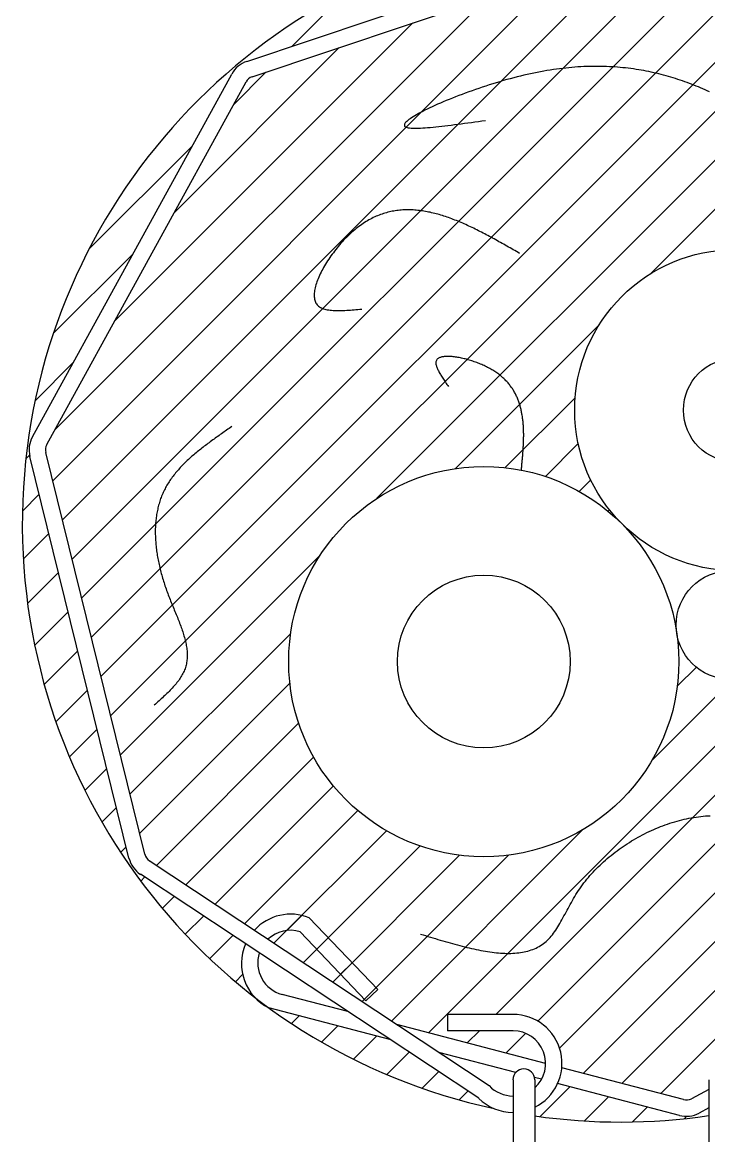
# Model space of a CAD drawing. Extents: x 443 to 1217, y -1921 to -677.
# Drawn here: x 568.25 to 580.55, y -1151.37 to -1131.43 of the extents above; entities that cross this region are included whole.
import ezdxf

# ---------------------------------------------------------------- set-up
doc = ezdxf.new("R2010")
doc.units = 0
doc.header["$MEASUREMENT"] = 0
doc.layers.get('0').update_dxf_attribs({"linetype": 'CONTINUOUS'})
doc.layers.add('3', color=8, linetype='CONTINUOUS')
doc.layers.add('5', color=7, linetype='CONTINUOUS')

msp = doc.modelspace()

# ---------------------------------------------------------------- linework, layer by layer
at = {"color": 8, "linetype": 'Continuous'}
for p, q in [((568.968, -1140.342), (579.197, -1130.114)), ((569.141, -1141.044), (579.946, -1130.239)), ((569.314, -1141.746), (580.546, -1130.514)), ((568.836, -1138.726), (576.563, -1130.999)), ((573.076, -1131.861), (574.041, -1130.896)), ((568.795, -1139.641), (577.313, -1131.123)), ((569.487, -1142.447), (580.806, -1131.128)), ((569.66, -1143.149), (581.759, -1131.05)), ((569.833, -1143.85), (582.364, -1131.32)), ((569.903, -1136.784), (575.246, -1131.441)), ((574.603, -1139.955), (582.968, -1131.59)), ((570.97, -1134.842), (573.929, -1131.883)), ((579.494, -1135.939), (583.573, -1131.861)), ((572.038, -1132.9), (572.612, -1132.325)), ((569.448, -1135.49), (571.297, -1133.64)), ((568.806, -1137.006), (570.23, -1135.582)), ((576.011, -1139.422), (578.584, -1136.849)), ((575.527, -1149.527), (588.045, -1137.008)), ((568.479, -1138.207), (569.163, -1137.524)), ((576.73, -1149.198), (588.308, -1137.62)), ((576.901, -1139.406), (578.154, -1138.154)), ((577.484, -1149.319), (588.571, -1138.232)), ((577.619, -1139.563), (578.208, -1138.974)), ((577.873, -1149.804), (588.834, -1138.843)), ((568.314, -1139.248), (568.381, -1139.18)), ((578.299, -1150.253), (589.097, -1139.455)), ((578.226, -1139.831), (578.431, -1139.626)), ((568.253, -1140.184), (568.554, -1139.882)), ((578.744, -1140.187), (578.769, -1140.163)), ((578.992, -1150.435), (589.342, -1140.085)), ((568.269, -1141.042), (568.727, -1140.584)), ((570.006, -1144.552), (573.592, -1140.966)), ((568.346, -1141.84), (568.9, -1141.285)), ((579.685, -1150.616), (588.877, -1141.424)), ((568.473, -1142.587), (569.073, -1141.987)), ((570.179, -1145.254), (573.059, -1142.374)), ((579.984, -1142.446), (579.987, -1142.442)), ((568.644, -1143.291), (569.246, -1142.689)), ((579.983, -1143.322), (580.324, -1142.981)), ((570.352, -1145.955), (573.043, -1143.264)), ((579.529, -1144.65), (580.983, -1143.196)), ((568.853, -1143.956), (569.419, -1143.39)), ((569.097, -1144.587), (569.592, -1144.092)), ((570.653, -1146.529), (573.2, -1143.982)), ((571.179, -1146.878), (573.468, -1144.588)), ((569.372, -1145.186), (569.765, -1144.793)), ((571.706, -1147.226), (573.824, -1145.107)), ((569.678, -1145.755), (569.938, -1145.495)), ((572.232, -1147.574), (574.259, -1145.547)), ((572.758, -1147.923), (574.773, -1145.908)), ((574.863, -1149.316), (578.287, -1145.892)), ((570.011, -1146.297), (570.111, -1146.197)), ((573.284, -1148.271), (575.374, -1146.182)), ((573.811, -1148.619), (576.083, -1146.347)), ((574.337, -1148.968), (576.959, -1146.346)), ((570.371, -1146.811), (570.442, -1146.74)), ((570.757, -1147.3), (570.968, -1147.088)), ((571.169, -1147.762), (571.495, -1147.437)), ((572.986, -1147.695), (573.256, -1147.424)), ((571.606, -1148.2), (572.021, -1147.785)), ((573.525, -1148.031), (573.732, -1147.824)), ((573.952, -1148.478), (574.158, -1148.272)), ((572.069, -1148.612), (572.197, -1148.483)), ((574.379, -1148.926), (574.585, -1148.719)), ((573.071, -1149.359), (573.208, -1149.222)), ((573.612, -1149.693), (573.901, -1149.403)), ((576.22, -1149.709), (576.438, -1149.49)), ((576.913, -1149.89), (577.267, -1149.536)), ((574.181, -1149.999), (574.594, -1149.585)), ((574.779, -1150.275), (575.179, -1149.875)), ((577.606, -1150.072), (577.624, -1150.054)), ((575.41, -1150.519), (575.705, -1150.223)), ((577.524, -1151.028), (578.06, -1150.492)), ((576.074, -1150.729), (576.231, -1150.572)), ((578.321, -1151.106), (578.753, -1150.674)), ((579.178, -1151.123), (579.446, -1150.855)), ((580.112, -1151.065), (580.154, -1151.022))]:
    msp.add_line(p, q, dxfattribs=at)
at = {"layer": '3', "color": 3, "linetype": 'Continuous'}
for p, q in [((572.274, -1132.131), (577.04, -1130.53)), ((572.367, -1132.408), (577.04, -1130.839)), ((568.433, -1138.853), (572.002, -1132.358)), ((568.689, -1138.993), (572.258, -1132.498)), ((570.445, -1146.33), (568.67, -1139.134)), ((570.161, -1146.4), (568.387, -1139.204)), ((576.613, -1150.474), (570.526, -1146.445)), ((576.425, -1150.7), (570.365, -1146.689)), ((573.391, -1147.466), (574.616, -1148.752)), ((573.226, -1147.717), (574.405, -1148.953)), ((574.405, -1148.953), (574.616, -1148.752)), ((574.081, -1149.148), (572.905, -1148.84)), ((574.836, -1149.648), (572.668, -1149.08)), ((577.04, -1149.198), (575.864, -1149.198)), ((575.864, -1149.198), (575.864, -1149.49)), ((577.624, -1150.076), (574.957, -1149.378)), ((577.04, -1149.49), (575.864, -1149.49)), ((577.088, -1150.238), (575.712, -1149.878)), ((580.095, -1150.723), (577.913, -1150.152)), ((577.55, -1150.359), (577.425, -1150.326)), ((577.04, -1150.367), (577.04, -1154.433)), ((577.429, -1150.367), (577.429, -1154.433)), ((580.021, -1151.006), (577.839, -1150.435)), ((580.546, -1150.542), (580.236, -1150.707)), ((580.546, -1150.367), (580.546, -1154.433)), ((580.546, -1150.873), (580.373, -1150.965))]:
    msp.add_line(p, q, dxfattribs=at)
at = {"layer": '3', "color": 3}
for p, q in [((577.114, -1132.408), (577.052, -1132.424)), ((577.175, -1132.393), (577.114, -1132.408)), ((577.236, -1132.378), (577.175, -1132.393)), ((577.296, -1132.364), (577.236, -1132.378)), ((577.356, -1132.351), (577.296, -1132.364)), ((577.415, -1132.339), (577.356, -1132.351)), ((577.474, -1132.327), (577.415, -1132.339)), ((577.533, -1132.316), (577.474, -1132.327)), ((577.591, -1132.305), (577.533, -1132.316)), ((577.648, -1132.295), (577.591, -1132.305)), ((577.706, -1132.286), (577.648, -1132.295)), ((577.763, -1132.277), (577.706, -1132.286)), ((577.818, -1132.269), (577.763, -1132.277)), ((577.875, -1132.262), (577.818, -1132.269)), ((577.931, -1132.255), (577.875, -1132.262)), ((577.985, -1132.249), (577.931, -1132.255)), ((578.041, -1132.244), (577.985, -1132.249)), ((578.094, -1132.239), (578.041, -1132.244)), ((578.149, -1132.234), (578.094, -1132.239)), ((578.202, -1132.23), (578.149, -1132.234)), ((578.255, -1132.227), (578.202, -1132.23)), ((578.308, -1132.224), (578.255, -1132.227)), ((578.36, -1132.222), (578.308, -1132.224)), ((578.412, -1132.221), (578.36, -1132.222)), ((578.465, -1132.22), (578.412, -1132.221)), ((578.516, -1132.219), (578.465, -1132.22)), ((578.567, -1132.219), (578.516, -1132.219)), ((578.617, -1132.22), (578.567, -1132.219)), ((578.667, -1132.221), (578.617, -1132.22)), ((578.717, -1132.223), (578.667, -1132.221)), ((578.766, -1132.225), (578.717, -1132.223)), ((578.817, -1132.227), (578.766, -1132.225)), ((578.866, -1132.23), (578.817, -1132.227)), ((578.914, -1132.234), (578.866, -1132.23)), ((578.962, -1132.238), (578.914, -1132.234)), ((579.009, -1132.243), (578.962, -1132.238)), ((579.057, -1132.248), (579.009, -1132.243)), ((579.105, -1132.253), (579.057, -1132.248)), ((579.152, -1132.259), (579.105, -1132.253)), ((579.199, -1132.266), (579.152, -1132.259)), ((579.245, -1132.273), (579.199, -1132.266)), ((579.292, -1132.28), (579.245, -1132.273)), ((579.338, -1132.288), (579.292, -1132.28)), ((579.382, -1132.296), (579.338, -1132.288)), ((579.428, -1132.304), (579.382, -1132.296)), ((579.473, -1132.314), (579.428, -1132.304)), ((579.517, -1132.323), (579.473, -1132.314)), ((579.562, -1132.333), (579.517, -1132.323)), ((579.607, -1132.343), (579.562, -1132.333)), ((579.65, -1132.354), (579.607, -1132.343)), ((579.694, -1132.365), (579.65, -1132.354)), ((579.738, -1132.376), (579.694, -1132.365)), ((579.781, -1132.388), (579.738, -1132.376)), ((579.824, -1132.4), (579.781, -1132.388)), ((579.866, -1132.413), (579.824, -1132.4)), ((579.909, -1132.425), (579.866, -1132.413)), ((576.429, -1132.613), (576.367, -1132.634)), ((576.49, -1132.592), (576.429, -1132.613)), ((576.553, -1132.572), (576.49, -1132.592)), ((576.615, -1132.551), (576.553, -1132.572)), ((576.677, -1132.532), (576.615, -1132.551)), ((576.74, -1132.512), (576.677, -1132.532)), ((576.804, -1132.494), (576.74, -1132.512)), ((576.866, -1132.475), (576.804, -1132.494)), ((576.928, -1132.457), (576.866, -1132.475)), ((576.991, -1132.44), (576.928, -1132.457)), ((577.052, -1132.424), (576.991, -1132.44)), ((579.951, -1132.439), (579.909, -1132.425)), ((579.993, -1132.452), (579.951, -1132.439)), ((580.035, -1132.466), (579.993, -1132.452)), ((580.076, -1132.48), (580.035, -1132.466)), ((580.118, -1132.495), (580.076, -1132.48)), ((580.159, -1132.51), (580.118, -1132.495)), ((580.2, -1132.525), (580.159, -1132.51)), ((580.24, -1132.54), (580.2, -1132.525)), ((580.281, -1132.556), (580.24, -1132.54)), ((580.322, -1132.572), (580.281, -1132.556)), ((580.361, -1132.588), (580.322, -1132.572)), ((580.401, -1132.605), (580.361, -1132.588)), ((580.442, -1132.622), (580.401, -1132.605)), ((575.899, -1132.81), (575.845, -1132.833)), ((575.955, -1132.788), (575.899, -1132.81)), ((576.011, -1132.766), (575.955, -1132.788)), ((576.068, -1132.743), (576.011, -1132.766)), ((576.127, -1132.721), (576.068, -1132.743)), ((576.186, -1132.699), (576.127, -1132.721)), ((576.246, -1132.677), (576.186, -1132.699)), ((576.306, -1132.656), (576.246, -1132.677)), ((576.367, -1132.634), (576.306, -1132.656)), ((580.481, -1132.639), (580.442, -1132.622)), ((580.52, -1132.656), (580.481, -1132.639)), ((580.559, -1132.674), (580.52, -1132.656)), ((575.462, -1133.006), (575.422, -1133.026)), ((575.504, -1132.985), (575.462, -1133.006)), ((575.548, -1132.964), (575.504, -1132.985)), ((575.594, -1132.942), (575.548, -1132.964)), ((575.641, -1132.921), (575.594, -1132.942)), ((575.69, -1132.899), (575.641, -1132.921)), ((575.74, -1132.877), (575.69, -1132.899)), ((575.792, -1132.855), (575.74, -1132.877)), ((575.845, -1132.833), (575.792, -1132.855)), ((575.137, -1133.205), (575.123, -1133.219)), ((575.155, -1133.19), (575.137, -1133.205)), ((575.175, -1133.174), (575.155, -1133.19)), ((575.197, -1133.157), (575.175, -1133.174)), ((575.222, -1133.14), (575.197, -1133.157)), ((575.251, -1133.122), (575.222, -1133.14)), ((575.28, -1133.104), (575.251, -1133.122)), ((575.312, -1133.086), (575.28, -1133.104)), ((575.347, -1133.066), (575.312, -1133.086)), ((575.383, -1133.047), (575.347, -1133.066)), ((575.422, -1133.026), (575.383, -1133.047)), ((576.358, -1133.213), (576.421, -1133.205)), ((576.421, -1133.205), (576.484, -1133.196)), ((576.484, -1133.196), (576.548, -1133.187)), ((575.096, -1133.257), (575.094, -1133.268)), ((575.094, -1133.268), (575.094, -1133.278)), ((575.094, -1133.278), (575.097, -1133.288)), ((575.102, -1133.245), (575.096, -1133.257)), ((575.097, -1133.288), (575.105, -1133.296)), ((575.111, -1133.233), (575.102, -1133.245)), ((575.105, -1133.296), (575.114, -1133.303)), ((575.123, -1133.219), (575.111, -1133.233)), ((575.114, -1133.303), (575.129, -1133.309)), ((575.129, -1133.309), (575.145, -1133.314)), ((575.145, -1133.314), (575.165, -1133.319)), ((575.165, -1133.319), (575.187, -1133.322)), ((575.187, -1133.322), (575.214, -1133.324)), ((575.214, -1133.324), (575.242, -1133.326)), ((575.242, -1133.326), (575.274, -1133.327)), ((575.274, -1133.327), (575.307, -1133.327)), ((575.307, -1133.327), (575.343, -1133.326)), ((575.343, -1133.326), (575.381, -1133.325)), ((575.381, -1133.325), (575.423, -1133.322)), ((575.423, -1133.322), (575.465, -1133.32)), ((575.465, -1133.32), (575.511, -1133.316)), ((575.511, -1133.316), (575.558, -1133.312)), ((575.558, -1133.312), (575.607, -1133.308)), ((575.607, -1133.308), (575.657, -1133.303)), ((575.657, -1133.303), (575.71, -1133.297)), ((575.71, -1133.297), (575.763, -1133.291)), ((575.763, -1133.291), (575.818, -1133.285)), ((575.818, -1133.285), (575.874, -1133.278)), ((575.874, -1133.278), (575.932, -1133.271)), ((575.932, -1133.271), (575.991, -1133.263)), ((575.991, -1133.263), (576.05, -1133.256)), ((576.05, -1133.256), (576.111, -1133.247)), ((576.111, -1133.247), (576.172, -1133.239)), ((576.172, -1133.239), (576.233, -1133.231)), ((576.233, -1133.231), (576.296, -1133.222)), ((576.296, -1133.222), (576.358, -1133.213)), ((574.931, -1134.806), (574.904, -1134.81)), ((574.958, -1134.802), (574.931, -1134.806)), ((574.985, -1134.799), (574.958, -1134.802)), ((575.011, -1134.796), (574.985, -1134.799)), ((575.038, -1134.793), (575.011, -1134.796)), ((575.065, -1134.791), (575.038, -1134.793)), ((575.092, -1134.79), (575.065, -1134.791)), ((575.119, -1134.789), (575.092, -1134.79)), ((575.146, -1134.789), (575.119, -1134.789)), ((575.173, -1134.789), (575.146, -1134.789)), ((575.199, -1134.789), (575.173, -1134.789)), ((575.227, -1134.79), (575.199, -1134.789)), ((575.254, -1134.791), (575.227, -1134.79)), ((575.281, -1134.793), (575.254, -1134.791)), ((575.308, -1134.795), (575.281, -1134.793)), ((575.336, -1134.798), (575.308, -1134.795)), ((575.363, -1134.801), (575.336, -1134.798)), ((575.39, -1134.804), (575.363, -1134.801)), ((575.417, -1134.808), (575.39, -1134.804)), ((574.408, -1135), (574.382, -1135.016)), ((574.433, -1134.984), (574.408, -1135)), ((574.459, -1134.97), (574.433, -1134.984)), ((574.486, -1134.956), (574.459, -1134.97)), ((574.511, -1134.942), (574.486, -1134.956)), ((574.537, -1134.929), (574.511, -1134.942)), ((574.563, -1134.917), (574.537, -1134.929)), ((574.589, -1134.905), (574.563, -1134.917)), ((574.615, -1134.894), (574.589, -1134.905)), ((574.641, -1134.884), (574.615, -1134.894)), ((574.668, -1134.874), (574.641, -1134.884)), ((574.694, -1134.865), (574.668, -1134.874)), ((574.72, -1134.856), (574.694, -1134.865)), ((574.746, -1134.848), (574.72, -1134.856)), ((574.772, -1134.84), (574.746, -1134.848)), ((574.798, -1134.833), (574.772, -1134.84)), ((574.825, -1134.827), (574.798, -1134.833)), ((574.852, -1134.821), (574.825, -1134.827)), ((574.878, -1134.815), (574.852, -1134.821)), ((574.904, -1134.81), (574.878, -1134.815)), ((575.445, -1134.812), (575.417, -1134.808)), ((575.472, -1134.817), (575.445, -1134.812)), ((575.5, -1134.822), (575.472, -1134.817)), ((575.528, -1134.828), (575.5, -1134.822)), ((575.555, -1134.833), (575.528, -1134.828)), ((575.582, -1134.84), (575.555, -1134.833)), ((575.61, -1134.846), (575.582, -1134.84)), ((575.638, -1134.853), (575.61, -1134.846)), ((575.665, -1134.86), (575.638, -1134.853)), ((575.693, -1134.868), (575.665, -1134.86)), ((575.72, -1134.875), (575.693, -1134.868)), ((575.749, -1134.884), (575.72, -1134.875)), ((575.776, -1134.892), (575.749, -1134.884)), ((575.803, -1134.901), (575.776, -1134.892)), ((575.832, -1134.91), (575.803, -1134.901)), ((575.86, -1134.92), (575.832, -1134.91)), ((575.887, -1134.929), (575.86, -1134.92)), ((575.915, -1134.939), (575.887, -1134.929)), ((575.943, -1134.95), (575.915, -1134.939)), ((575.971, -1134.96), (575.943, -1134.95)), ((575.999, -1134.971), (575.971, -1134.96)), ((576.027, -1134.982), (575.999, -1134.971)), ((576.055, -1134.994), (576.027, -1134.982)), ((576.083, -1135.005), (576.055, -1134.994)), ((576.111, -1135.017), (576.083, -1135.005)), ((574.154, -1135.19), (574.129, -1135.212)), ((574.179, -1135.168), (574.154, -1135.19)), ((574.204, -1135.146), (574.179, -1135.168)), ((574.23, -1135.126), (574.204, -1135.146)), ((574.255, -1135.106), (574.23, -1135.126)), ((574.281, -1135.086), (574.255, -1135.106)), ((574.306, -1135.068), (574.281, -1135.086)), ((574.331, -1135.05), (574.306, -1135.068)), ((574.357, -1135.032), (574.331, -1135.05)), ((574.382, -1135.016), (574.357, -1135.032)), ((576.139, -1135.029), (576.111, -1135.017)), ((576.167, -1135.042), (576.139, -1135.029)), ((576.196, -1135.054), (576.167, -1135.042)), ((576.223, -1135.067), (576.196, -1135.054)), ((576.251, -1135.08), (576.223, -1135.067)), ((576.279, -1135.093), (576.251, -1135.08)), ((576.308, -1135.107), (576.279, -1135.093)), ((576.336, -1135.12), (576.308, -1135.107)), ((576.364, -1135.134), (576.336, -1135.12)), ((576.392, -1135.148), (576.364, -1135.134)), ((576.42, -1135.162), (576.392, -1135.148)), ((576.448, -1135.176), (576.42, -1135.162)), ((576.477, -1135.191), (576.448, -1135.176)), ((576.505, -1135.205), (576.477, -1135.191)), ((576.533, -1135.22), (576.505, -1135.205)), ((573.958, -1135.388), (573.934, -1135.415)), ((573.982, -1135.362), (573.958, -1135.388)), ((574.006, -1135.335), (573.982, -1135.362)), ((574.03, -1135.31), (574.006, -1135.335)), ((574.055, -1135.284), (574.03, -1135.31)), ((574.079, -1135.26), (574.055, -1135.284)), ((574.104, -1135.236), (574.079, -1135.26)), ((574.129, -1135.212), (574.104, -1135.236)), ((576.562, -1135.235), (576.533, -1135.22)), ((576.59, -1135.25), (576.562, -1135.235)), ((576.618, -1135.265), (576.59, -1135.25)), ((576.647, -1135.281), (576.618, -1135.265)), ((576.675, -1135.296), (576.647, -1135.281)), ((576.703, -1135.311), (576.675, -1135.296)), ((576.732, -1135.327), (576.703, -1135.311)), ((576.76, -1135.343), (576.732, -1135.327)), ((576.788, -1135.359), (576.76, -1135.343)), ((576.817, -1135.374), (576.788, -1135.359)), ((576.845, -1135.39), (576.817, -1135.374)), ((576.873, -1135.406), (576.845, -1135.39)), ((573.8, -1135.585), (573.779, -1135.614)), ((573.822, -1135.556), (573.8, -1135.585)), ((573.844, -1135.527), (573.822, -1135.556)), ((573.866, -1135.499), (573.844, -1135.527)), ((573.888, -1135.471), (573.866, -1135.499)), ((573.911, -1135.443), (573.888, -1135.471)), ((573.934, -1135.415), (573.911, -1135.443)), ((576.902, -1135.423), (576.873, -1135.406)), ((576.93, -1135.439), (576.902, -1135.423)), ((576.958, -1135.455), (576.93, -1135.439)), ((576.987, -1135.471), (576.958, -1135.455)), ((577.016, -1135.487), (576.987, -1135.471)), ((577.045, -1135.504), (577.016, -1135.487)), ((577.073, -1135.52), (577.045, -1135.504)), ((577.101, -1135.536), (577.073, -1135.52)), ((577.13, -1135.553), (577.101, -1135.536)), ((577.158, -1135.569), (577.13, -1135.553)), ((573.665, -1135.79), (573.648, -1135.82)), ((573.682, -1135.761), (573.665, -1135.79)), ((573.701, -1135.731), (573.682, -1135.761)), ((573.719, -1135.702), (573.701, -1135.731)), ((573.739, -1135.672), (573.719, -1135.702)), ((573.759, -1135.643), (573.739, -1135.672)), ((573.779, -1135.614), (573.759, -1135.643)), ((573.56, -1135.994), (573.548, -1136.022)), ((573.573, -1135.965), (573.56, -1135.994)), ((573.587, -1135.936), (573.573, -1135.965)), ((573.601, -1135.907), (573.587, -1135.936)), ((573.616, -1135.878), (573.601, -1135.907)), ((573.631, -1135.849), (573.616, -1135.878)), ((573.648, -1135.82), (573.631, -1135.849)), ((573.496, -1136.183), (573.491, -1136.208)), ((573.503, -1136.157), (573.496, -1136.183)), ((573.509, -1136.131), (573.503, -1136.157)), ((573.518, -1136.104), (573.509, -1136.131)), ((573.528, -1136.077), (573.518, -1136.104)), ((573.537, -1136.05), (573.528, -1136.077)), ((573.548, -1136.022), (573.537, -1136.05)), ((573.48, -1136.28), (573.479, -1136.303)), ((573.479, -1136.303), (573.479, -1136.325)), ((573.479, -1136.325), (573.48, -1136.347)), ((573.482, -1136.257), (573.48, -1136.28)), ((573.48, -1136.347), (573.482, -1136.367)), ((573.485, -1136.233), (573.482, -1136.257)), ((573.482, -1136.367), (573.485, -1136.387)), ((573.491, -1136.208), (573.485, -1136.233)), ((573.485, -1136.387), (573.49, -1136.406)), ((573.49, -1136.406), (573.495, -1136.425)), ((573.495, -1136.425), (573.503, -1136.442)), ((573.503, -1136.442), (573.51, -1136.458)), ((573.51, -1136.458), (573.52, -1136.474)), ((573.52, -1136.474), (573.531, -1136.488)), ((573.531, -1136.488), (573.544, -1136.502)), ((573.544, -1136.502), (573.557, -1136.514)), ((573.557, -1136.514), (573.572, -1136.526)), ((573.572, -1136.526), (573.589, -1136.536)), ((573.589, -1136.536), (573.607, -1136.545)), ((573.607, -1136.545), (573.626, -1136.553)), ((573.626, -1136.553), (573.646, -1136.561)), ((573.646, -1136.561), (573.668, -1136.567)), ((573.668, -1136.567), (573.69, -1136.573)), ((573.69, -1136.573), (573.714, -1136.578)), ((573.714, -1136.578), (573.739, -1136.582)), ((573.739, -1136.582), (573.764, -1136.586)), ((573.764, -1136.586), (573.79, -1136.588)), ((573.79, -1136.588), (573.818, -1136.59)), ((573.818, -1136.59), (573.846, -1136.592)), ((573.846, -1136.592), (573.875, -1136.593)), ((573.875, -1136.593), (573.905, -1136.593)), ((573.905, -1136.593), (573.935, -1136.593)), ((573.935, -1136.593), (573.966, -1136.592)), ((573.966, -1136.592), (573.997, -1136.591)), ((573.997, -1136.591), (574.029, -1136.59)), ((574.029, -1136.59), (574.062, -1136.588)), ((574.062, -1136.588), (574.094, -1136.586)), ((574.094, -1136.586), (574.127, -1136.584)), ((574.127, -1136.584), (574.161, -1136.581)), ((574.161, -1136.581), (574.194, -1136.579)), ((574.194, -1136.579), (574.227, -1136.576)), ((574.227, -1136.576), (574.262, -1136.573)), ((574.262, -1136.573), (574.296, -1136.57)), ((574.296, -1136.57), (574.33, -1136.567)), ((575.659, -1137.52), (575.658, -1137.531)), ((575.658, -1137.531), (575.659, -1137.543)), ((575.66, -1137.51), (575.659, -1137.52)), ((575.659, -1137.543), (575.66, -1137.555)), ((575.663, -1137.5), (575.66, -1137.51)), ((575.66, -1137.555), (575.664, -1137.568)), ((575.667, -1137.49), (575.663, -1137.5)), ((575.664, -1137.568), (575.667, -1137.581)), ((575.671, -1137.481), (575.667, -1137.49)), ((575.667, -1137.581), (575.67, -1137.595)), ((575.67, -1137.595), (575.676, -1137.609)), ((575.677, -1137.473), (575.671, -1137.481)), ((575.683, -1137.466), (575.677, -1137.473)), ((575.69, -1137.459), (575.683, -1137.466)), ((575.699, -1137.452), (575.69, -1137.459)), ((575.707, -1137.446), (575.699, -1137.452)), ((575.718, -1137.44), (575.707, -1137.446)), ((575.728, -1137.436), (575.718, -1137.44)), ((575.74, -1137.431), (575.728, -1137.436)), ((575.753, -1137.427), (575.74, -1137.431)), ((575.766, -1137.424), (575.753, -1137.427)), ((575.779, -1137.421), (575.766, -1137.424)), ((575.795, -1137.419), (575.779, -1137.421)), ((575.809, -1137.417), (575.795, -1137.419)), ((575.825, -1137.415), (575.809, -1137.417)), ((575.841, -1137.414), (575.825, -1137.415)), ((575.859, -1137.414), (575.841, -1137.414)), ((575.876, -1137.413), (575.859, -1137.414)), ((575.894, -1137.414), (575.876, -1137.413)), ((575.912, -1137.415), (575.894, -1137.414)), ((575.932, -1137.416), (575.912, -1137.415)), ((575.951, -1137.417), (575.932, -1137.416)), ((575.971, -1137.419), (575.951, -1137.417)), ((575.991, -1137.422), (575.971, -1137.419)), ((576.011, -1137.425), (575.991, -1137.422)), ((576.032, -1137.428), (576.011, -1137.425)), ((576.054, -1137.431), (576.032, -1137.428)), ((576.076, -1137.435), (576.054, -1137.431)), ((576.097, -1137.44), (576.076, -1137.435)), ((576.119, -1137.444), (576.097, -1137.44)), ((576.141, -1137.449), (576.119, -1137.444)), ((576.164, -1137.455), (576.141, -1137.449)), ((576.186, -1137.46), (576.164, -1137.455)), ((576.209, -1137.466), (576.186, -1137.46)), ((576.232, -1137.473), (576.209, -1137.466)), ((576.254, -1137.479), (576.232, -1137.473)), ((576.277, -1137.486), (576.254, -1137.479)), ((576.3, -1137.493), (576.277, -1137.486)), ((576.323, -1137.501), (576.3, -1137.493)), ((576.346, -1137.508), (576.323, -1137.501)), ((576.368, -1137.516), (576.346, -1137.508)), ((576.391, -1137.525), (576.368, -1137.516)), ((576.414, -1137.533), (576.391, -1137.525)), ((576.435, -1137.542), (576.414, -1137.533)), ((576.457, -1137.551), (576.435, -1137.542)), ((576.479, -1137.56), (576.457, -1137.551)), ((576.501, -1137.57), (576.479, -1137.56)), ((576.523, -1137.579), (576.501, -1137.57)), ((576.543, -1137.589), (576.523, -1137.579)), ((576.564, -1137.599), (576.543, -1137.589)), ((575.676, -1137.609), (575.681, -1137.623)), ((575.681, -1137.623), (575.688, -1137.638)), ((575.688, -1137.638), (575.695, -1137.654)), ((575.695, -1137.654), (575.703, -1137.669)), ((575.703, -1137.669), (575.711, -1137.685)), ((575.711, -1137.685), (575.719, -1137.702)), ((575.719, -1137.702), (575.729, -1137.718)), ((575.729, -1137.718), (575.739, -1137.735)), ((575.739, -1137.735), (575.75, -1137.752)), ((575.75, -1137.752), (575.761, -1137.77)), ((575.761, -1137.77), (575.772, -1137.787)), ((575.772, -1137.787), (575.783, -1137.805)), ((576.585, -1137.61), (576.564, -1137.599)), ((576.604, -1137.62), (576.585, -1137.61)), ((576.624, -1137.631), (576.604, -1137.62)), ((576.643, -1137.641), (576.624, -1137.631)), ((576.662, -1137.652), (576.643, -1137.641)), ((576.681, -1137.663), (576.662, -1137.652)), ((576.699, -1137.675), (576.681, -1137.663)), ((576.717, -1137.686), (576.699, -1137.675)), ((576.734, -1137.698), (576.717, -1137.686)), ((576.751, -1137.71), (576.734, -1137.698)), ((576.768, -1137.721), (576.751, -1137.71)), ((576.784, -1137.734), (576.768, -1137.721)), ((576.799, -1137.746), (576.784, -1137.734)), ((576.816, -1137.758), (576.799, -1137.746)), ((576.831, -1137.771), (576.816, -1137.758)), ((576.845, -1137.783), (576.831, -1137.771)), ((576.859, -1137.796), (576.845, -1137.783)), ((576.873, -1137.809), (576.859, -1137.796)), ((575.783, -1137.805), (575.795, -1137.823)), ((575.795, -1137.823), (575.807, -1137.841)), ((575.807, -1137.841), (575.818, -1137.859)), ((575.818, -1137.859), (575.832, -1137.878)), ((575.832, -1137.878), (575.845, -1137.896)), ((575.845, -1137.896), (575.857, -1137.915)), ((575.857, -1137.915), (575.87, -1137.933)), ((575.87, -1137.933), (575.883, -1137.952)), ((576.888, -1137.822), (576.873, -1137.809)), ((576.901, -1137.836), (576.888, -1137.822)), ((576.914, -1137.849), (576.901, -1137.836)), ((576.927, -1137.863), (576.914, -1137.849)), ((576.94, -1137.877), (576.927, -1137.863)), ((576.952, -1137.89), (576.94, -1137.877)), ((576.964, -1137.904), (576.952, -1137.89)), ((576.975, -1137.919), (576.964, -1137.904)), ((576.986, -1137.933), (576.975, -1137.919)), ((576.997, -1137.947), (576.986, -1137.933)), ((577.007, -1137.962), (576.997, -1137.947)), ((577.017, -1137.976), (577.007, -1137.962)), ((577.028, -1137.991), (577.017, -1137.976)), ((577.038, -1138.006), (577.028, -1137.991)), ((577.047, -1138.021), (577.038, -1138.006)), ((577.057, -1138.036), (577.047, -1138.021)), ((577.065, -1138.052), (577.057, -1138.036)), ((577.073, -1138.067), (577.065, -1138.052)), ((577.082, -1138.083), (577.073, -1138.067)), ((577.089, -1138.098), (577.082, -1138.083)), ((577.098, -1138.114), (577.089, -1138.098)), ((577.104, -1138.13), (577.098, -1138.114)), ((577.112, -1138.146), (577.104, -1138.13)), ((577.119, -1138.162), (577.112, -1138.146)), ((577.126, -1138.178), (577.119, -1138.162)), ((577.133, -1138.195), (577.126, -1138.178)), ((577.138, -1138.211), (577.133, -1138.195)), ((577.145, -1138.228), (577.138, -1138.211)), ((577.15, -1138.244), (577.145, -1138.228)), ((577.156, -1138.261), (577.15, -1138.244)), ((577.161, -1138.278), (577.156, -1138.261)), ((577.167, -1138.295), (577.161, -1138.278)), ((577.171, -1138.312), (577.167, -1138.295)), ((577.175, -1138.329), (577.171, -1138.312)), ((577.18, -1138.346), (577.175, -1138.329)), ((577.184, -1138.363), (577.18, -1138.346)), ((577.188, -1138.381), (577.184, -1138.363)), ((577.192, -1138.398), (577.188, -1138.381)), ((577.195, -1138.416), (577.192, -1138.398)), ((577.199, -1138.434), (577.195, -1138.416)), ((577.201, -1138.451), (577.199, -1138.434)), ((577.205, -1138.469), (577.201, -1138.451)), ((577.208, -1138.487), (577.205, -1138.469)), ((577.21, -1138.505), (577.208, -1138.487)), ((577.212, -1138.523), (577.21, -1138.505)), ((577.215, -1138.541), (577.212, -1138.523)), ((577.217, -1138.559), (577.215, -1138.541)), ((577.219, -1138.578), (577.217, -1138.559)), ((577.221, -1138.596), (577.219, -1138.578)), ((571.842, -1138.783), (571.819, -1138.798)), ((571.865, -1138.767), (571.842, -1138.783)), ((571.887, -1138.751), (571.865, -1138.767)), ((571.91, -1138.735), (571.887, -1138.751)), ((571.933, -1138.719), (571.91, -1138.735)), ((571.955, -1138.704), (571.933, -1138.719)), ((571.978, -1138.688), (571.955, -1138.704)), ((572.001, -1138.672), (571.978, -1138.688)), ((577.222, -1138.615), (577.221, -1138.596)), ((577.224, -1138.633), (577.222, -1138.615)), ((577.225, -1138.652), (577.224, -1138.633)), ((577.227, -1138.67), (577.225, -1138.652)), ((577.228, -1138.689), (577.227, -1138.67)), ((577.228, -1138.708), (577.228, -1138.689)), ((577.229, -1138.726), (577.228, -1138.708)), ((577.23, -1138.745), (577.229, -1138.726)), ((577.23, -1138.764), (577.23, -1138.745)), ((577.23, -1138.783), (577.23, -1138.764)), ((577.231, -1138.802), (577.23, -1138.783)), ((571.553, -1138.991), (571.531, -1139.008)), ((571.574, -1138.975), (571.553, -1138.991)), ((571.597, -1138.959), (571.574, -1138.975)), ((571.618, -1138.942), (571.597, -1138.959)), ((571.64, -1138.926), (571.618, -1138.942)), ((571.662, -1138.91), (571.64, -1138.926)), ((571.685, -1138.894), (571.662, -1138.91)), ((571.707, -1138.878), (571.685, -1138.894)), ((571.729, -1138.862), (571.707, -1138.878)), ((571.751, -1138.846), (571.729, -1138.862)), ((571.774, -1138.83), (571.751, -1138.846)), ((571.796, -1138.814), (571.774, -1138.83)), ((571.819, -1138.798), (571.796, -1138.814)), ((577.227, -1138.995), (577.228, -1138.976)), ((577.228, -1138.956), (577.229, -1138.937)), ((577.228, -1138.976), (577.228, -1138.956)), ((577.229, -1138.918), (577.23, -1138.898)), ((577.229, -1138.937), (577.229, -1138.918)), ((577.23, -1138.86), (577.231, -1138.841)), ((577.23, -1138.879), (577.23, -1138.86)), ((577.23, -1138.898), (577.23, -1138.879)), ((577.231, -1138.821), (577.231, -1138.802)), ((577.231, -1138.841), (577.231, -1138.821)), ((571.302, -1139.192), (571.283, -1139.209)), ((571.323, -1139.175), (571.302, -1139.192)), ((571.343, -1139.158), (571.323, -1139.175)), ((571.363, -1139.141), (571.343, -1139.158)), ((571.383, -1139.124), (571.363, -1139.141)), ((571.404, -1139.107), (571.383, -1139.124)), ((571.424, -1139.09), (571.404, -1139.107)), ((571.446, -1139.074), (571.424, -1139.09)), ((571.467, -1139.057), (571.446, -1139.074)), ((571.488, -1139.04), (571.467, -1139.057)), ((571.509, -1139.024), (571.488, -1139.04)), ((571.531, -1139.008), (571.509, -1139.024)), ((577.212, -1139.212), (577.213, -1139.192)), ((577.213, -1139.192), (577.216, -1139.172)), ((577.216, -1139.172), (577.217, -1139.152)), ((577.217, -1139.152), (577.218, -1139.133)), ((577.218, -1139.133), (577.22, -1139.113)), ((577.22, -1139.113), (577.221, -1139.093)), ((577.221, -1139.093), (577.222, -1139.074)), ((577.222, -1139.074), (577.223, -1139.054)), ((577.223, -1139.054), (577.224, -1139.034)), ((577.224, -1139.034), (577.225, -1139.015)), ((577.225, -1139.015), (577.227, -1138.995)), ((571.097, -1139.388), (571.08, -1139.406)), ((571.115, -1139.369), (571.097, -1139.388)), ((571.132, -1139.351), (571.115, -1139.369)), ((571.151, -1139.333), (571.132, -1139.351)), ((571.168, -1139.315), (571.151, -1139.333)), ((571.187, -1139.297), (571.168, -1139.315)), ((571.206, -1139.279), (571.187, -1139.297)), ((571.225, -1139.262), (571.206, -1139.279)), ((571.244, -1139.244), (571.225, -1139.262)), ((571.263, -1139.227), (571.244, -1139.244)), ((571.283, -1139.209), (571.263, -1139.227)), ((577.195, -1139.411), (577.196, -1139.391)), ((577.196, -1139.391), (577.198, -1139.371)), ((577.198, -1139.371), (577.2, -1139.351)), ((577.2, -1139.351), (577.201, -1139.331)), ((577.201, -1139.331), (577.204, -1139.311)), ((577.204, -1139.311), (577.206, -1139.291)), ((577.206, -1139.291), (577.207, -1139.271)), ((577.207, -1139.271), (577.209, -1139.252)), ((577.209, -1139.252), (577.21, -1139.232)), ((577.21, -1139.232), (577.212, -1139.212)), ((570.936, -1139.578), (570.922, -1139.598)), ((570.951, -1139.559), (570.936, -1139.578)), ((570.967, -1139.539), (570.951, -1139.559)), ((570.982, -1139.52), (570.967, -1139.539)), ((570.997, -1139.5), (570.982, -1139.52)), ((571.013, -1139.481), (570.997, -1139.5)), ((571.03, -1139.462), (571.013, -1139.481)), ((571.046, -1139.444), (571.03, -1139.462)), ((571.062, -1139.425), (571.046, -1139.444)), ((571.08, -1139.406), (571.062, -1139.425)), ((577.191, -1139.451), (577.193, -1139.431)), ((577.193, -1139.431), (577.195, -1139.411)), ((570.807, -1139.784), (570.795, -1139.806)), ((570.818, -1139.763), (570.807, -1139.784)), ((570.83, -1139.742), (570.818, -1139.763)), ((570.842, -1139.721), (570.83, -1139.742)), ((570.854, -1139.7), (570.842, -1139.721)), ((570.867, -1139.679), (570.854, -1139.7)), ((570.88, -1139.659), (570.867, -1139.679)), ((570.895, -1139.638), (570.88, -1139.659)), ((570.908, -1139.618), (570.895, -1139.638)), ((570.922, -1139.598), (570.908, -1139.618)), ((570.721, -1139.984), (570.714, -1140.007)), ((570.729, -1139.961), (570.721, -1139.984)), ((570.738, -1139.939), (570.729, -1139.961)), ((570.746, -1139.916), (570.738, -1139.939)), ((570.755, -1139.893), (570.746, -1139.916)), ((570.765, -1139.871), (570.755, -1139.893)), ((570.775, -1139.849), (570.765, -1139.871)), ((570.786, -1139.827), (570.775, -1139.849)), ((570.795, -1139.806), (570.786, -1139.827)), ((570.67, -1140.173), (570.666, -1140.198)), ((570.676, -1140.149), (570.67, -1140.173)), ((570.681, -1140.125), (570.676, -1140.149)), ((570.687, -1140.101), (570.681, -1140.125)), ((570.693, -1140.078), (570.687, -1140.101)), ((570.7, -1140.054), (570.693, -1140.078)), ((570.706, -1140.031), (570.7, -1140.054)), ((570.714, -1140.007), (570.706, -1140.031)), ((570.641, -1140.372), (570.639, -1140.397)), ((570.644, -1140.346), (570.641, -1140.372)), ((570.646, -1140.321), (570.644, -1140.346)), ((570.649, -1140.296), (570.646, -1140.321)), ((570.653, -1140.272), (570.649, -1140.296)), ((570.657, -1140.247), (570.653, -1140.272)), ((570.661, -1140.222), (570.657, -1140.247)), ((570.666, -1140.198), (570.661, -1140.222)), ((570.634, -1140.474), (570.633, -1140.499)), ((570.633, -1140.499), (570.633, -1140.525)), ((570.633, -1140.525), (570.633, -1140.551)), ((570.633, -1140.551), (570.633, -1140.577)), ((570.633, -1140.577), (570.633, -1140.603)), ((570.635, -1140.448), (570.634, -1140.474)), ((570.637, -1140.422), (570.635, -1140.448)), ((570.639, -1140.397), (570.637, -1140.422)), ((570.633, -1140.603), (570.634, -1140.629)), ((570.634, -1140.629), (570.634, -1140.656)), ((570.634, -1140.656), (570.636, -1140.682)), ((570.636, -1140.682), (570.637, -1140.709)), ((570.637, -1140.709), (570.64, -1140.735)), ((570.64, -1140.735), (570.642, -1140.762)), ((570.642, -1140.762), (570.644, -1140.788)), ((570.644, -1140.788), (570.646, -1140.815)), ((570.646, -1140.815), (570.649, -1140.842)), ((570.649, -1140.842), (570.653, -1140.869)), ((570.653, -1140.869), (570.656, -1140.896)), ((570.656, -1140.896), (570.66, -1140.923)), ((570.66, -1140.923), (570.664, -1140.95)), ((570.664, -1140.95), (570.668, -1140.977)), ((570.668, -1140.977), (570.672, -1141.004)), ((570.672, -1141.004), (570.678, -1141.031)), ((570.678, -1141.031), (570.683, -1141.058)), ((570.683, -1141.058), (570.689, -1141.085)), ((570.689, -1141.085), (570.694, -1141.112)), ((570.694, -1141.112), (570.7, -1141.14)), ((570.7, -1141.14), (570.706, -1141.167)), ((570.706, -1141.167), (570.712, -1141.194)), ((570.712, -1141.194), (570.719, -1141.222)), ((570.719, -1141.222), (570.726, -1141.249)), ((570.726, -1141.249), (570.732, -1141.276)), ((570.732, -1141.276), (570.74, -1141.303)), ((570.74, -1141.303), (570.748, -1141.331)), ((570.748, -1141.331), (570.755, -1141.358)), ((570.755, -1141.358), (570.763, -1141.386)), ((570.763, -1141.386), (570.772, -1141.413)), ((570.772, -1141.413), (570.78, -1141.44)), ((570.78, -1141.44), (570.789, -1141.468)), ((570.789, -1141.468), (570.798, -1141.495)), ((570.798, -1141.495), (570.806, -1141.522)), ((570.806, -1141.522), (570.816, -1141.549)), ((570.816, -1141.549), (570.825, -1141.577)), ((570.825, -1141.577), (570.835, -1141.604)), ((570.835, -1141.604), (570.845, -1141.631)), ((570.845, -1141.631), (570.855, -1141.658)), ((570.855, -1141.658), (570.865, -1141.685)), ((570.865, -1141.685), (570.876, -1141.712)), ((570.876, -1141.712), (570.886, -1141.739)), ((570.886, -1141.739), (570.897, -1141.766)), ((570.897, -1141.766), (570.908, -1141.793)), ((570.908, -1141.793), (570.919, -1141.82)), ((570.919, -1141.82), (570.93, -1141.847)), ((570.93, -1141.847), (570.94, -1141.874)), ((570.94, -1141.874), (570.951, -1141.901)), ((570.951, -1141.901), (570.962, -1141.927)), ((570.962, -1141.927), (570.973, -1141.954)), ((570.973, -1141.954), (570.984, -1141.981)), ((570.984, -1141.981), (570.995, -1142.007)), ((570.995, -1142.007), (571.006, -1142.033)), ((571.006, -1142.033), (571.017, -1142.06)), ((571.017, -1142.06), (571.028, -1142.086)), ((571.028, -1142.086), (571.037, -1142.112)), ((571.037, -1142.112), (571.048, -1142.138)), ((571.048, -1142.138), (571.058, -1142.164)), ((571.058, -1142.164), (571.068, -1142.19)), ((571.068, -1142.19), (571.078, -1142.216)), ((571.078, -1142.216), (571.088, -1142.242)), ((571.088, -1142.242), (571.097, -1142.268)), ((571.097, -1142.268), (571.106, -1142.293)), ((571.106, -1142.293), (571.115, -1142.319)), ((571.115, -1142.319), (571.124, -1142.344)), ((571.124, -1142.344), (571.131, -1142.37)), ((571.131, -1142.37), (571.139, -1142.395)), ((571.139, -1142.395), (571.146, -1142.42)), ((571.146, -1142.42), (571.154, -1142.445)), ((571.154, -1142.445), (571.161, -1142.47)), ((571.161, -1142.47), (571.167, -1142.495)), ((571.167, -1142.495), (571.173, -1142.519)), ((571.173, -1142.519), (571.178, -1142.544)), ((571.178, -1142.544), (571.183, -1142.568)), ((571.183, -1142.568), (571.188, -1142.593)), ((571.188, -1142.593), (571.192, -1142.617)), ((571.192, -1142.617), (571.195, -1142.641)), ((571.195, -1142.641), (571.199, -1142.665)), ((571.199, -1142.665), (571.201, -1142.689)), ((571.201, -1142.689), (571.202, -1142.712)), ((571.202, -1142.712), (571.203, -1142.736)), ((571.203, -1142.736), (571.204, -1142.759)), ((571.204, -1142.782), (571.203, -1142.805)), ((571.204, -1142.759), (571.204, -1142.782)), ((571.179, -1142.963), (571.173, -1142.985)), ((571.185, -1142.941), (571.179, -1142.963)), ((571.19, -1142.919), (571.185, -1142.941)), ((571.194, -1142.896), (571.19, -1142.919)), ((571.198, -1142.874), (571.194, -1142.896)), ((571.2, -1142.851), (571.198, -1142.874)), ((571.202, -1142.828), (571.2, -1142.851)), ((571.203, -1142.805), (571.202, -1142.828)), ((571.079, -1143.174), (571.066, -1143.195)), ((571.092, -1143.154), (571.079, -1143.174)), ((571.105, -1143.133), (571.092, -1143.154)), ((571.117, -1143.112), (571.105, -1143.133)), ((571.128, -1143.091), (571.117, -1143.112)), ((571.139, -1143.07), (571.128, -1143.091)), ((571.149, -1143.049), (571.139, -1143.07)), ((571.157, -1143.028), (571.149, -1143.049)), ((571.165, -1143.006), (571.157, -1143.028)), ((571.173, -1142.985), (571.165, -1143.006)), ((570.919, -1143.373), (570.9, -1143.392)), ((570.936, -1143.354), (570.919, -1143.373)), ((570.955, -1143.334), (570.936, -1143.354)), ((570.971, -1143.314), (570.955, -1143.334)), ((570.988, -1143.295), (570.971, -1143.314)), ((571.005, -1143.275), (570.988, -1143.295)), ((571.021, -1143.255), (571.005, -1143.275)), ((571.036, -1143.235), (571.021, -1143.255)), ((571.052, -1143.215), (571.036, -1143.235)), ((571.066, -1143.195), (571.052, -1143.215)), ((570.72, -1143.564), (570.7, -1143.583)), ((570.741, -1143.545), (570.72, -1143.564)), ((570.762, -1143.526), (570.741, -1143.545)), ((570.782, -1143.507), (570.762, -1143.526)), ((570.802, -1143.488), (570.782, -1143.507)), ((570.823, -1143.469), (570.802, -1143.488)), ((570.842, -1143.45), (570.823, -1143.469)), ((570.862, -1143.431), (570.842, -1143.45)), ((570.88, -1143.412), (570.862, -1143.431)), ((570.9, -1143.392), (570.88, -1143.412)), ((570.636, -1143.64), (570.615, -1143.659)), ((570.657, -1143.621), (570.636, -1143.64)), ((570.679, -1143.602), (570.657, -1143.621)), ((570.7, -1143.583), (570.679, -1143.602)), ((579.809, -1145.788), (579.851, -1145.774)), ((579.851, -1145.774), (579.893, -1145.761)), ((579.893, -1145.761), (579.936, -1145.748)), ((579.936, -1145.748), (579.978, -1145.736)), ((579.978, -1145.736), (580.021, -1145.724)), ((580.021, -1145.724), (580.063, -1145.713)), ((580.063, -1145.713), (580.106, -1145.703)), ((580.106, -1145.703), (580.148, -1145.694)), ((580.148, -1145.694), (580.191, -1145.685)), ((580.191, -1145.685), (580.233, -1145.677)), ((580.233, -1145.677), (580.276, -1145.67)), ((580.276, -1145.67), (580.318, -1145.663)), ((580.318, -1145.663), (580.361, -1145.657)), ((580.361, -1145.657), (580.403, -1145.652)), ((580.403, -1145.652), (580.446, -1145.648)), ((580.446, -1145.648), (580.488, -1145.644)), ((580.488, -1145.644), (580.531, -1145.641)), ((580.531, -1145.641), (580.573, -1145.639)), ((579.358, -1145.982), (579.397, -1145.962)), ((579.397, -1145.962), (579.438, -1145.942)), ((579.438, -1145.942), (579.478, -1145.922)), ((579.478, -1145.922), (579.52, -1145.903)), ((579.52, -1145.903), (579.56, -1145.885)), ((579.56, -1145.885), (579.601, -1145.867)), ((579.601, -1145.867), (579.643, -1145.85)), ((579.643, -1145.85), (579.684, -1145.834)), ((579.684, -1145.834), (579.726, -1145.818)), ((579.726, -1145.818), (579.767, -1145.803)), ((579.767, -1145.803), (579.809, -1145.788)), ((579.012, -1146.19), (579.049, -1146.165)), ((579.049, -1146.165), (579.086, -1146.14)), ((579.086, -1146.14), (579.124, -1146.116)), ((579.124, -1146.116), (579.162, -1146.092)), ((579.162, -1146.092), (579.201, -1146.069)), ((579.201, -1146.069), (579.239, -1146.047)), ((579.239, -1146.047), (579.279, -1146.025)), ((579.279, -1146.025), (579.318, -1146.003)), ((579.318, -1146.003), (579.358, -1145.982)), ((578.763, -1146.377), (578.797, -1146.349)), ((578.797, -1146.349), (578.832, -1146.322)), ((578.832, -1146.322), (578.867, -1146.294)), ((578.867, -1146.294), (578.903, -1146.267)), ((578.903, -1146.267), (578.939, -1146.241)), ((578.939, -1146.241), (578.975, -1146.215)), ((578.975, -1146.215), (579.012, -1146.19)), ((578.537, -1146.585), (578.567, -1146.555)), ((578.567, -1146.555), (578.599, -1146.524)), ((578.599, -1146.524), (578.63, -1146.494)), ((578.63, -1146.494), (578.663, -1146.464)), ((578.663, -1146.464), (578.696, -1146.435)), ((578.696, -1146.435), (578.728, -1146.406)), ((578.728, -1146.406), (578.763, -1146.377)), ((578.363, -1146.778), (578.39, -1146.745)), ((578.39, -1146.745), (578.419, -1146.712)), ((578.419, -1146.712), (578.447, -1146.68)), ((578.447, -1146.68), (578.477, -1146.648)), ((578.477, -1146.648), (578.506, -1146.617)), ((578.506, -1146.617), (578.537, -1146.585)), ((578.213, -1146.981), (578.236, -1146.946)), ((578.236, -1146.946), (578.261, -1146.912)), ((578.261, -1146.912), (578.285, -1146.878)), ((578.285, -1146.878), (578.311, -1146.844)), ((578.311, -1146.844), (578.337, -1146.811)), ((578.337, -1146.811), (578.363, -1146.778)), ((578.085, -1147.192), (578.105, -1147.157)), ((578.105, -1147.157), (578.126, -1147.121)), ((578.126, -1147.121), (578.146, -1147.086)), ((578.146, -1147.086), (578.168, -1147.051)), ((578.168, -1147.051), (578.19, -1147.016)), ((578.19, -1147.016), (578.213, -1146.981)), ((577.972, -1147.401), (577.991, -1147.367)), ((577.991, -1147.367), (578.009, -1147.333)), ((578.009, -1147.333), (578.028, -1147.298)), ((578.028, -1147.298), (578.046, -1147.263)), ((578.046, -1147.263), (578.066, -1147.227)), ((578.066, -1147.227), (578.085, -1147.192)), ((577.862, -1147.598), (577.88, -1147.567)), ((577.88, -1147.567), (577.899, -1147.535)), ((577.899, -1147.535), (577.917, -1147.502)), ((577.917, -1147.502), (577.935, -1147.469)), ((577.935, -1147.469), (577.953, -1147.435)), ((577.953, -1147.435), (577.972, -1147.401)), ((575.384, -1147.759), (575.428, -1147.773)), ((577.745, -1147.771), (577.766, -1147.745)), ((577.766, -1147.745), (577.786, -1147.717)), ((577.786, -1147.717), (577.805, -1147.689)), ((577.805, -1147.689), (577.825, -1147.659)), ((577.825, -1147.659), (577.843, -1147.629)), ((577.843, -1147.629), (577.862, -1147.598)), ((575.428, -1147.773), (575.472, -1147.786)), ((575.472, -1147.786), (575.517, -1147.8)), ((575.517, -1147.8), (575.561, -1147.814)), ((575.561, -1147.814), (575.605, -1147.827)), ((575.605, -1147.827), (575.65, -1147.84)), ((575.65, -1147.84), (575.694, -1147.854)), ((575.694, -1147.854), (575.738, -1147.867)), ((575.738, -1147.867), (575.781, -1147.88)), ((575.781, -1147.88), (575.826, -1147.893)), ((575.826, -1147.893), (575.87, -1147.905)), ((575.87, -1147.905), (575.913, -1147.918)), ((575.913, -1147.918), (575.957, -1147.93)), ((575.957, -1147.93), (576, -1147.942)), ((576, -1147.942), (576.043, -1147.954)), ((576.043, -1147.954), (576.087, -1147.965)), ((576.087, -1147.965), (576.129, -1147.976)), ((577.508, -1147.98), (577.535, -1147.964)), ((577.535, -1147.964), (577.561, -1147.947)), ((577.561, -1147.947), (577.586, -1147.929)), ((577.586, -1147.929), (577.611, -1147.91)), ((577.611, -1147.91), (577.635, -1147.89)), ((577.635, -1147.89), (577.658, -1147.868)), ((577.658, -1147.868), (577.681, -1147.846)), ((577.681, -1147.846), (577.703, -1147.822)), ((577.703, -1147.822), (577.725, -1147.797)), ((577.725, -1147.797), (577.745, -1147.771)), ((576.129, -1147.976), (576.172, -1147.987)), ((576.172, -1147.987), (576.214, -1147.997)), ((576.214, -1147.997), (576.257, -1148.007)), ((576.257, -1148.007), (576.298, -1148.017)), ((576.298, -1148.017), (576.341, -1148.026)), ((576.341, -1148.026), (576.382, -1148.035)), ((576.382, -1148.035), (576.423, -1148.044)), ((576.423, -1148.044), (576.464, -1148.051)), ((576.464, -1148.051), (576.505, -1148.059)), ((576.505, -1148.059), (576.545, -1148.066)), ((576.545, -1148.066), (576.585, -1148.072)), ((576.585, -1148.072), (576.625, -1148.078)), ((576.625, -1148.078), (576.664, -1148.084)), ((576.664, -1148.084), (576.703, -1148.088)), ((576.703, -1148.088), (576.742, -1148.093)), ((576.742, -1148.093), (576.781, -1148.096)), ((576.781, -1148.096), (576.818, -1148.099)), ((576.818, -1148.099), (576.856, -1148.101)), ((576.856, -1148.101), (576.893, -1148.103)), ((576.893, -1148.103), (576.93, -1148.104)), ((576.93, -1148.104), (576.966, -1148.104)), ((576.966, -1148.104), (577.002, -1148.104)), ((577.002, -1148.104), (577.038, -1148.102)), ((577.038, -1148.102), (577.073, -1148.1)), ((577.073, -1148.1), (577.107, -1148.097)), ((577.107, -1148.097), (577.142, -1148.094)), ((577.142, -1148.094), (577.174, -1148.089)), ((577.174, -1148.089), (577.208, -1148.084)), ((577.208, -1148.084), (577.241, -1148.078)), ((577.241, -1148.078), (577.272, -1148.071)), ((577.272, -1148.071), (577.304, -1148.063)), ((577.304, -1148.063), (577.334, -1148.054)), ((577.334, -1148.054), (577.365, -1148.044)), ((577.365, -1148.044), (577.394, -1148.033)), ((577.394, -1148.033), (577.424, -1148.021)), ((577.424, -1148.021), (577.452, -1148.009)), ((577.452, -1148.009), (577.48, -1147.995)), ((577.48, -1147.995), (577.508, -1147.98))]:
    msp.add_line(p, q, dxfattribs=at)
at = {"layer": '3', "color": 3, "linetype": 'Continuous'}
for centre, radius, start, end in [((578.964, -1140.412), 10.713, 100.3456, 257.8235), ((572.429, -1132.592), 0.487, 108.5625, 151.2068), ((572.429, -1132.592), 0.195, 108.5625, 151.2068), ((568.859, -1139.087), 0.487, 151.2068, 193.8535), ((568.859, -1139.087), 0.195, 151.2068, 193.8535), ((570.634, -1146.283), 0.195, 193.8535, 236.5001), ((570.634, -1146.283), 0.487, 193.8535, 236.5001), ((573.06, -1148.287), 0.885, 68.0808, 137.5683), ((573.053, -1148.275), 0.584, 72.7596, 133.5063), ((573.06, -1148.287), 0.885, 156.5733, 243.6577), ((573.053, -1148.275), 0.584, 162.4713, 255.3253), ((577.04, -1150.075), 0.877, 296.3878, 90), ((577.04, -1150.075), 0.584, 311.8103, 90), ((577.234, -1150.367), 0.195, 0, 180), ((577.04, -1150.075), 0.584, 223.0449, 270), ((577.04, -1150.075), 0.877, 225.5224, 270), ((580.144, -1150.535), 0.195, 255.3253, 297.9807), ((578.967, -1140.357), 10.768, 261.7882, 278.4291), ((580.144, -1150.535), 0.487, 255.3253, 297.9807)]:
    msp.add_arc(centre, radius, start, end, dxfattribs=at)
at = {"layer": '5', "color": 3, "linetype": 'Continuous'}
for centre, radius in [((581.02, -1138.375), 2.875), ((581.02, -1138.375), 0.927), ((576.516, -1142.879), 3.494), ((576.516, -1142.879), 1.547), ((580.936, -1142.224), 0.974)]:
    msp.add_circle(centre, radius, dxfattribs=at)

doc.saveas('drawing.dxf')
